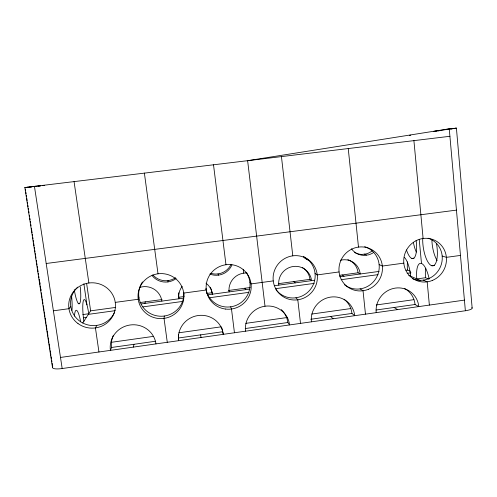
<?xml version="1.0" encoding="UTF-8"?>
<svg xmlns="http://www.w3.org/2000/svg" width="497" height="497" viewBox="0 0 497 497"><rect width="100%" height="100%" fill="white"/><g stroke="black" fill="none" stroke-linecap="round" stroke-linejoin="round"><path stroke-width="0.75" d="M178.392 334.419A22.278 21.713 -20.9 0 0 178.566 337.985L178.547 340.693A22.645 22.061 -21.1 0 1 198.086 315.533A22.645 22.061 -21.1 0 1 223.333 334.338L222.625 331.748A22.278 21.713 -20.9 0 0 221.674 327.61M178.833 292.739A16.768 16.469 -18 0 0 178.796 297.268L178.79 298.79A16.973 16.662 -18.2 0 1 182.182 286.39M164.29 316.03L164.041 318.391L167.272 342.29M167.93 281.936L168.067 280.612M133.258 347.117L134.01 344.297M144.888 303.425L145.31 301.834M138.887 297.212L138.209 299.269L115.254 302.393M113.291 335.487A22.626 21.924 -9 0 0 111.545 347.478L110.421 350.36A23.005 22.278 -9.2 0 1 130.084 324.995A23.005 22.278 -9.2 0 1 155.971 343.899M96.816 325.386L95.436 327.914L98.953 351.988M82.75 323.025L90.628 310.842L86.608 283.396M70.767 306.463L68.946 308.693L53.39 310.811M472.15 308.059L456.408 128.083L454.034 128.506M52.52 367.563L24.85 187.543L36.275 186.164M409.373 135.408L410.727 135.184M433.427 131.432L456.408 128.083M451.065 128.99L452.55 128.748M247.27 160.742L449.251 128.816L465.366 310.749L62.181 368.538A11.742 2.783 -11 0 1 52.707 366.972L52.148 363.332M111.446 342.296L153.666 336.345M178.995 332.773L221.215 326.821M245.779 323.361L287.229 317.521M311.787 314.054L350.938 308.538M376.266 304.972L413.877 299.666M111.545 347.478L155.604 341.24M178.566 337.985L222.625 331.748M245.238 328.548L287.819 322.516L289.571 324.932A22.365 21.781 -35.5 0 0 264.944 306.227A22.365 21.781 -35.5 0 0 245.537 331.182M310.836 319.26L351.944 313.439L354.715 315.688A22.16 21.439 -46.6 0 0 330.698 297.082A22.16 21.439 -46.6 0 0 311.408 321.832M376.092 310.016L415.038 304.506L418.791 306.593A21.992 21.079 -53.4 0 0 395.363 288.086A21.992 21.079 -53.4 0 0 376.192 312.638M60.491 357.449L464.422 300.113M82.862 314.564L88.746 313.756A18.022 2.901 83.4 0 0 83.726 299.964A18.022 2.901 83.4 0 0 83.881 321.279M406.037 270.281L407.515 270.076L410.373 271.287M88.354 314.352L115.248 310.668M142.906 306.879L182.853 301.399M209.746 297.715L248.929 292.342M275.816 288.658L314.234 283.389M341.122 279.705L378 274.648M83.359 317.832L86.372 317.421M407.167 273.331L410.957 272.81M428.886 279.134L425.556 277.724L416.79 278.935A18.749 6.175 80.5 0 1 420.63 263.304A18.749 6.175 80.5 0 1 429.135 278.86M78.197 303.71L79.657 303.518M411.87 258.465L414.038 258.173M183.728 293.075A22.968 22.502 -8.8 0 0 147.031 278.289A22.968 22.502 -8.8 0 0 152.119 316.931A22.968 22.502 -8.8 0 0 183.728 293.075L206.298 290.006L206.007 288.745M273.244 280.898L251.053 283.917L249.898 282.134M339.072 271.94L317.248 274.909L315.048 273.288M403.812 263.13L382.348 266.05L379.13 264.584M460.464 255.427L446.381 257.34L442.181 256.017M139.949 302.567L162.09 299.548M178.796 297.268L184.089 296.541M206.727 293.454L212.002 292.733L212.399 294.199A16.973 16.662 -18.2 0 0 205.994 283.172M228.502 290.484L250.134 287.527M278.326 283.681L309.979 279.357L311.557 280.643A16.687 16.32 -46.6 0 0 293.292 266.479A16.687 16.32 -46.6 0 0 278.78 285.123M339.811 275.288L358.07 272.797L360.219 273.99A16.594 16.109 -54 0 0 340.426 260.248M90.628 310.842L115.683 307.419M141.179 303.934L183.381 298.163M207.827 294.82L249.494 289.13M274.282 285.738L314.52 280.24M339.644 276.804L379.118 271.412M422.723 238.156A19.582 6.821 81.5 0 0 431.582 265.684L434.521 265.305M46.19 263.491L456.451 210.113M24.85 187.543L449.915 136.29M34.827 186.599L36.312 186.418M38.536 186.151L40.754 185.884M42.978 185.617L44.463 185.437L42.264 185.63M444.933 129.524L452.494 128.624M454.009 128.443L455.519 128.263M433.496 131.45L436.385 131.109M437.832 130.935L439.28 130.761M25.13 187.524L28.118 187.251M29.615 187.114L31.851 186.909M36.884 186.108L40.201 185.816M364.214 254.141L366.438 255.116M423.289 280.134L427.184 281.842L429.371 305.09M408.758 275.363L420.648 280.65M342.104 274.971L344.067 276.202M394.121 307.463L397.55 309.606M360.126 288.887L363.034 290.751L365.469 314.16M293.814 281.563L295.206 282.88M330.685 316.446L333.12 318.751M295.92 297.79L297.809 299.809L300.505 323.379M244.928 288.241L245.729 289.639M218.028 273.903L218.5 275.139M230.651 306.835L231.49 309.022L234.447 332.76M25.366 189.059L25.602 190.593M25.838 192.128L26.074 193.668M26.31 195.203L26.546 196.737M26.782 198.272L27.136 200.571M27.372 202.105L27.608 203.64M27.844 205.18L28.081 206.715M28.317 208.249L28.553 209.784M28.789 211.318L29.025 212.853M29.379 215.151L29.615 216.686M29.851 218.226L30.087 219.761M30.323 221.295L30.559 222.83M30.795 224.364L31.025 225.899M31.379 228.198L32.088 232.807M32.324 234.342L32.56 235.876M32.796 237.411L33.032 238.945M33.268 240.48L33.504 242.014M33.74 243.549L34.094 245.853M34.33 247.388L34.566 248.922M34.802 250.457L35.038 251.991M35.275 253.526L35.511 255.06M35.747 256.595L35.983 258.129M36.337 260.434L36.573 261.969M36.809 263.503L37.039 265M37.269 266.498L37.499 267.995M37.729 269.492L38.07 271.735M38.3 273.232L38.53 274.729M38.76 276.226L38.99 277.724M39.22 279.221L40.027 284.458M40.493 287.477L40.257 285.955A22.116 4.777 83 0 0 40.487 287.403M40.723 288.999L40.959 290.528M41.307 292.814L42.015 297.38M42.245 298.908L42.481 300.43M42.717 301.952L42.947 303.474M43.301 305.761L44.003 310.333M44.239 311.855L44.469 313.383M44.705 314.905L44.941 316.427M45.171 317.95L45.991 323.286M46.227 324.808L46.463 326.33M46.693 327.858L46.929 329.381M47.165 330.903L47.979 336.239M48.215 337.761L48.451 339.283M48.687 340.805L48.917 342.334M49.153 343.856L49.973 349.186M50.203 350.714L50.439 352.236M50.675 353.758L50.911 355.28M51.135 356.771L51.471 358.958M51.7 360.418L51.924 361.872M34.442 186.325L62.181 368.538M83.863 283.781L86.95 304.829M74.053 181.56L88.876 282.998M144.385 173.086L158.009 273.791M200.658 334.86L201.005 337.506M213.505 164.762L225.967 264.733M243.244 269.306L243.716 273.151M247.624 160.649L265.007 306.22M281.445 156.58L292.789 255.837M348.235 148.535L358.492 247.084M413.908 140.626L423.109 238.473M419.226 239.554L421.493 263.466M471.877 307.581A11.201 2.51 -2.8 0 1 465.366 310.749M425.556 277.724A18.724 6.418 80.4 0 1 425.718 268.25M407.515 270.076A17.289 5.498 80.9 0 1 407.49 261.888M437.136 260.614A19.557 7.088 81.4 0 1 431.887 239.778M416.281 252.06A18.01 6.02 81.8 0 1 413.398 242.43M41.015 290.248A22.116 4.777 83 0 1 40.742 288.844M39.94 283.75A22.116 4.777 83 0 1 39.76 282.259M302.393 267.485A16.488 16.128 -46.6 0 1 309.979 279.357M210.256 287.223A16.768 16.469 -18 0 1 212.002 292.733M347.838 259.627A16.395 15.923 -54 0 1 358.07 272.797M307.127 259.366A16.538 16.184 -57.6 0 1 304.692 257.937M372.371 250.73A16.457 15.966 -61.9 0 1 366.096 253.911L361.928 254.421A16.457 15.966 -61.9 0 1 354.585 252.488M231.024 264.447A16.755 16.581 -25.1 0 1 210.827 273.307M175.553 277.711A16.954 16.699 -4.3 0 1 152.865 274.866M80.259 286.924A18.805 3.187 83 0 1 79.321 303.804A18.805 3.187 83 0 1 74.27 289.695M71.655 296.771A20.501 3.783 83.2 0 1 71.966 310.395M74.457 316.111A19.582 3.411 83.7 0 1 80.657 321.832M114.552 312.364A22.999 22.309 1.5 0 1 80.297 321.528A22.999 22.309 1.5 0 1 77.656 287.129M183.803 292.565A22.595 22.141 -8.6 0 1 157.586 315.974A22.595 22.141 -8.6 0 1 140.378 285.794M140.67 285.129A22.595 22.141 -8.6 0 1 142.471 281.923M246.058 272.213A22.266 21.911 -28.8 0 1 236.187 305.332A22.266 21.911 -28.8 0 1 205.969 288.825M303.431 256.564A22.048 21.588 -47.6 0 1 309.998 289.937A22.048 21.588 -47.6 0 1 275.922 289.596M281.333 309.619A22.011 21.446 -35.4 0 1 287.819 322.516M364.649 246.661A21.887 21.216 -56.5 0 1 376.614 277.258A21.887 21.216 -56.5 0 1 344.415 284.706M428.103 238.206A21.75 20.837 -60.8 0 1 440.777 266.019A21.75 20.837 -60.8 0 1 412.56 278.736M344.117 299.262A21.806 21.116 -46.6 0 1 351.944 313.439M404.639 288.54A21.644 20.762 -53.5 0 1 415.038 304.506M436.441 243.418A19.582 6.821 81.5 0 1 431.582 265.684M416.138 240.498A18.029 5.796 81.8 0 1 414.131 257.924A18.029 5.796 81.8 0 1 406.49 249.954M404.378 257.415A17.308 5.293 81 0 1 410.69 276.22M373.539 252.526A16.656 16.152 -61.8 0 1 368.345 254.88L364.133 255.396A16.656 16.152 -61.8 0 1 351.478 248.786M308.041 260.093A16.736 16.376 -57.5 0 1 303.555 256.582M231.956 264.901A16.96 16.786 -25.3 0 1 209.833 274.04M176.106 278.562A17.165 16.904 -4.5 0 1 152.07 275.555M139.949 287.328A17.178 16.78 -6.3 0 1 161.873 301.101M229.098 291.913A16.811 16.513 -34 0 1 246.997 273.033M225.452 309.053A22.632 22.266 -28.9 0 0 249.6 278.295A22.632 22.266 -28.9 0 0 210.945 273.313A22.632 22.266 -28.9 0 0 225.452 309.053M297.653 299.828A22.408 21.924 -47.6 0 0 313.098 264.317A22.408 21.924 -47.6 0 0 274.965 269.343A22.408 21.924 -47.6 0 0 297.653 299.828M368.407 289.291A22.241 21.545 -56.5 0 0 374.471 251.463A22.241 21.545 -56.5 0 0 339.227 266.019A22.241 21.545 -56.5 0 0 368.407 289.291M77.986 323.541A23.384 22.676 1.3 0 0 115.298 308.295A23.384 22.676 1.3 0 0 82.98 284.564A23.384 22.676 1.3 0 0 77.986 323.541M432.477 280.395A22.098 21.154 -60.8 0 0 438.764 242.84A22.098 21.154 -60.8 0 0 404.018 257.26A22.098 21.154 -60.8 0 0 432.477 280.395"/></g></svg>
